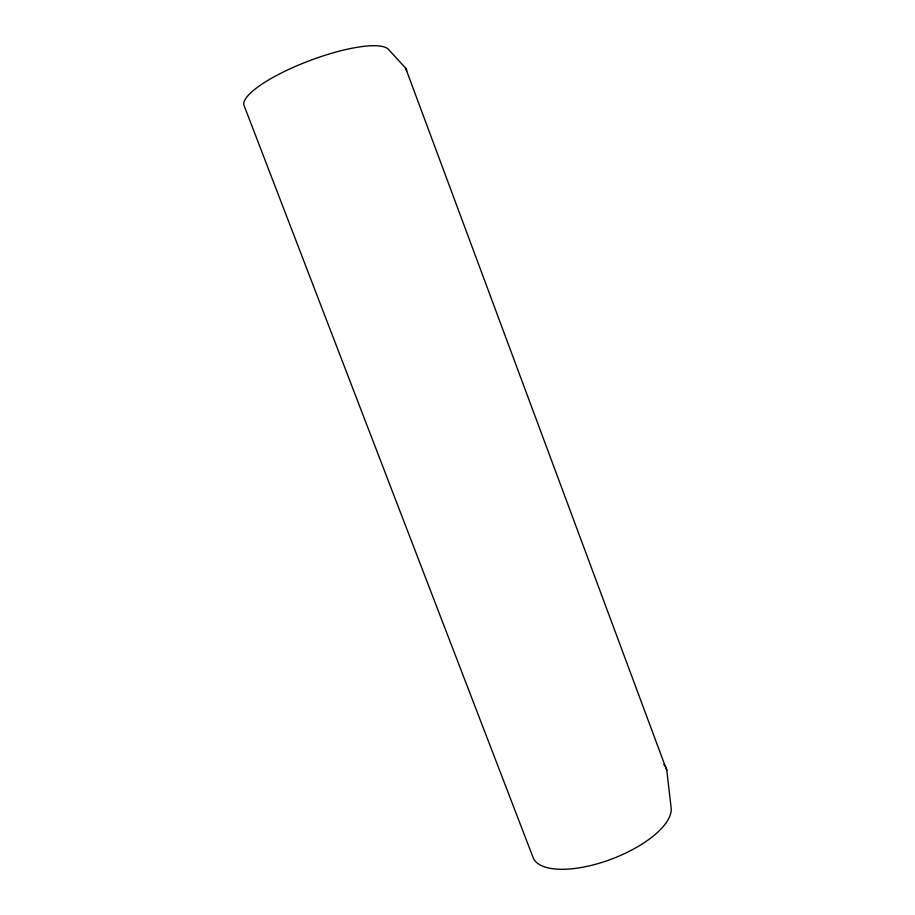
<?xml version="1.0" encoding="UTF-8"?>
<svg xmlns="http://www.w3.org/2000/svg" width="915" height="915" viewBox="0 0 915 915"><rect width="100%" height="100%" fill="white"/><g stroke="black" fill="none" stroke-linecap="round" stroke-linejoin="round"><path stroke-width="1.37" d="M405.631 68.145L388.486 49.41A77.684 19.101 -20.6 0 0 307.909 61.305A77.684 19.101 -20.6 0 0 243.859 104.985L533.479 858.51A73.543 29.6 -20.9 0 0 610.179 859.608A73.543 29.6 -20.9 0 0 671.141 807.934L666.783 770.35L405.631 68.145A71.747 16.287 -20.8 0 1 406.649 71.187M663.821 764.38A68.202 25.46 -20.6 0 1 666.783 770.35"/></g></svg>
